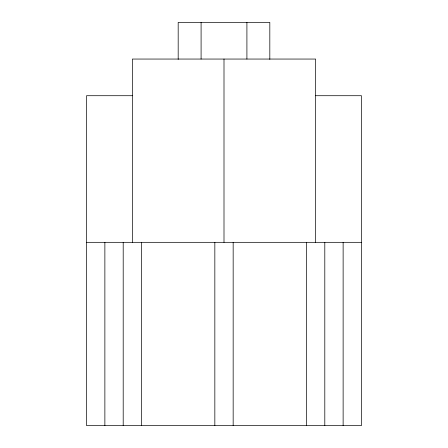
<?xml version="1.0" encoding="UTF-8"?>
<svg xmlns="http://www.w3.org/2000/svg" width="448" height="448" viewBox="0 0 448 448"><rect width="100%" height="100%" fill="white"/><g stroke="black" fill="none" stroke-linecap="round" stroke-linejoin="round"><path stroke-width="0.67" d="M132.362 95.71L86.548 95.71L86.548 425.6L361.452 425.6L361.452 95.71L315.638 95.71M86.548 242.329L361.452 242.329M343.129 242.329L343.129 425.6M324.8 242.329L324.8 425.6M315.638 242.329L315.638 59.052L132.362 59.052L132.362 242.329M306.471 242.329L306.471 425.6M269.819 59.405L269.819 22.4L178.181 22.4L178.181 59.405M246.91 22.4L246.91 59.052M233.162 242.329L233.162 425.6M224 59.052L224 242.329M214.838 242.329L214.838 425.6M201.09 22.4L201.09 59.052M141.529 242.329L141.529 425.6M123.2 242.329L123.2 425.6M104.871 242.329L104.871 425.6"/></g></svg>
